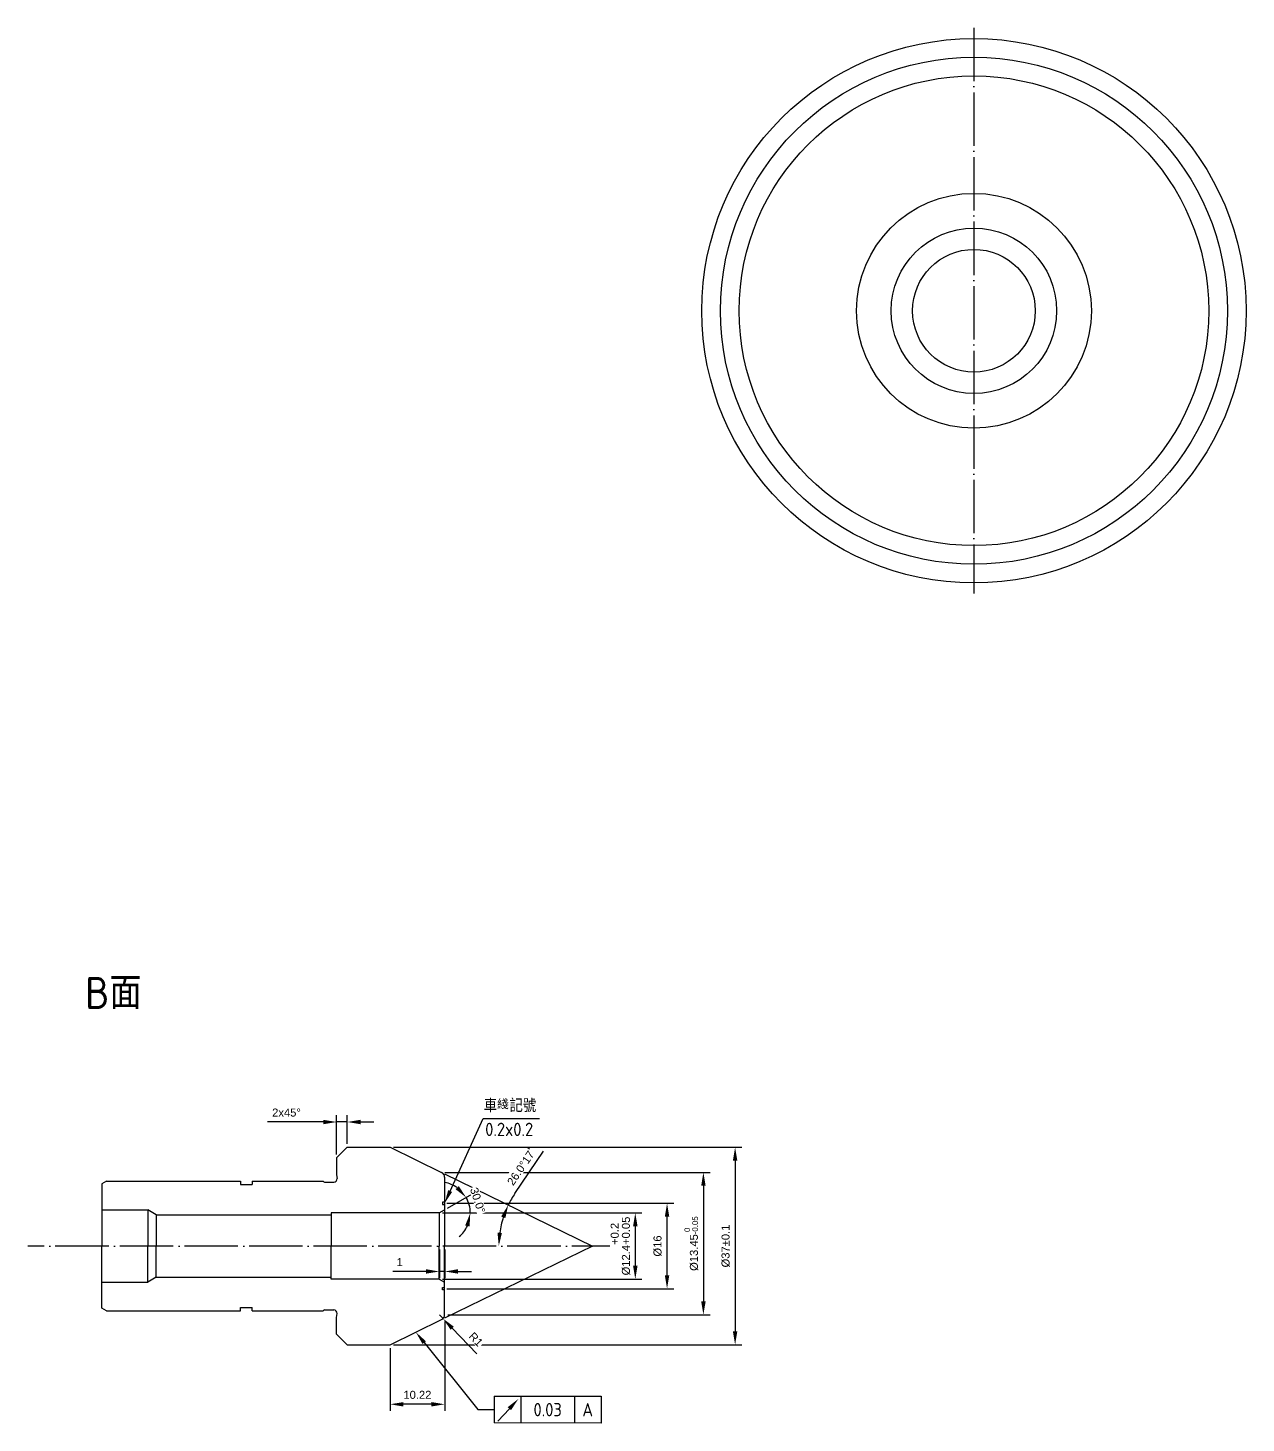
# Model space of a CAD drawing. Header units: millimetres. Extents: x -1183 to 2432, y -404 to 1213.
# Drawn here: x 716.1 to 944.4, y 530 to 791.4 of the extents above; entities that cross this region are included whole.
import ezdxf
from ezdxf import colors
from ezdxf.entities.mleader import LeaderData, LeaderLine
from ezdxf.math import Vec2, Vec3

# ---------------------------------------------------------------- set-up
doc = ezdxf.new("R2010")
doc.units = ezdxf.units.MM
doc.linetypes.add('c10', pattern=[12, 10, -1, 0, -1])
for name, color, linetype in [('c10', 1, 'c10'), ('中心線', 1, 'c10'), ('文字', 2, 'Continuous'), ('標註', 3, 'Continuous'), ('細實線', 4, 'Continuous')]:
    doc.layers.add(name, color=color, linetype=linetype)
doc.styles.get("Standard").update_dxf_attribs({"font": 'isocp.shx', "height": 5, "bigfont": 'chineset.shx'})
doc.styles.add('可註解', font='arial.ttf')
doc.dimstyles.new('ISO-25', dxfattribs={"dimtxt": 1.5, "dimasz": 2.5, "dimexe": 1.25, "dimexo": 0.625, "dimgap": 1, "dimtad": 1, "dimdec": 3, "dimdsep": 46, "dimtxsty": '可註解', "dimcen": 2.5, "dimclrd": 3, "dimclre": 3, "dimclrt": 3, "dimadec": 1, "dimazin": 0, "dimtfac": 1, "dimtdec": 3, "dimtmove": 0, "dimatfit": 3, "dimfxl": 1, "dimtfill": 1, "dimtfillclr": 256, "dimarcsym": 0})

# ---------------------------------------------------------------- blocks, each defined once
blk = doc.blocks.new('*D119')
at = {"layer": '標註', "color": 3, "lineweight": -2, "transparency": 16777216}
for p, q in [((793.87, 569.33), (831.22, 569.33)), ((829.97, 566.83), (829.97, 559.43)), ((793.87, 556.93), (831.22, 556.93))]:
    blk.add_line(p, q, dxfattribs=at)
at = {"layer": '標註', "color": 3, "transparency": 16777216}
for points in [[(829.55, 566.83), (830.39, 566.83), (829.97, 569.33)], [(829.55, 559.43), (830.39, 559.43), (829.97, 556.93)]]:
    blk.add_solid(points, dxfattribs=at)
at = {"layer": '標註', "color": 3, "transparency": 16777216, "insert": (827.19, 563.13), "char_height": 1.5, "attachment_point": 5, "rotation": 90, "style": '可註解', "bg_fill": 3, "box_fill_scale": 1.1, "bg_fill_color": 256, "bg_fill_true_color": 13158600, "bg_fill_transparency": 0}
blk.add_mtext('%%C12.4\\S+0.2^ +0.05;', dxfattribs=at)
blk = doc.blocks.new('*D120')
at = {"layer": '標註', "color": 3, "lineweight": -2, "transparency": 16777216}
for p, q in [((793.25, 562.5), (793.25, 557.11)), ((794.25, 562.5), (794.25, 557.11)), ((790.75, 558.36), (784.54, 558.36)), ((794.25, 558.36), (793.25, 558.36)), ((796.75, 558.36), (799.25, 558.36))]:
    blk.add_line(p, q, dxfattribs=at)
at = {"layer": '標註', "color": 3, "transparency": 16777216}
for points in [[(790.75, 558.78), (790.75, 557.95), (793.25, 558.36)], [(796.75, 558.78), (796.75, 557.95), (794.25, 558.36)]]:
    blk.add_solid(points, dxfattribs=at)
at = {"layer": '標註', "color": 3, "transparency": 16777216, "insert": (785.82, 560.12), "char_height": 1.5, "attachment_point": 5, "style": '可註解', "bg_fill": 3, "box_fill_scale": 1.1, "bg_fill_color": 256, "bg_fill_true_color": 13158600, "bg_fill_transparency": 0}
blk.add_mtext('1', dxfattribs=at)
blk = doc.blocks.new('*D121')
at = {"layer": '標註', "color": 3, "lineweight": -2, "transparency": 16777216}
for p, q in [((794.31, 576.92), (843.98, 576.92)), ((842.73, 574.42), (842.73, 552.74)), ((794.87, 550.24), (843.98, 550.24))]:
    blk.add_line(p, q, dxfattribs=at)
at = {"layer": '標註', "color": 3, "transparency": 16777216}
for points in [[(842.32, 574.42), (843.15, 574.42), (842.73, 576.92)], [(842.32, 552.74), (843.15, 552.74), (842.73, 550.24)]]:
    blk.add_solid(points, dxfattribs=at)
at = {"layer": '標註', "color": 3, "transparency": 16777216, "insert": (840.47, 563.58), "char_height": 1.5, "width": 9.1036, "attachment_point": 5, "rotation": 90, "style": '可註解', "bg_fill": 3, "box_fill_scale": 1.1, "bg_fill_color": 256, "bg_fill_true_color": 13158600, "bg_fill_transparency": 0}
blk.add_mtext('%%C13.45{\\H0.7x;\\S 0^ -0.05;}', dxfattribs=at)
blk = doc.blocks.new('*D122')
at = {"layer": '標註', "color": 3, "lineweight": -2, "transparency": 16777216}
for p, q in [((784.65, 581.63), (849.93, 581.63)), ((848.68, 579.13), (848.68, 547.13)), ((784.65, 544.63), (849.93, 544.63))]:
    blk.add_line(p, q, dxfattribs=at)
at = {"layer": '標註', "color": 3, "transparency": 16777216}
for points in [[(848.26, 579.13), (849.09, 579.13), (848.68, 581.63)], [(848.26, 547.13), (849.09, 547.13), (848.68, 544.63)]]:
    blk.add_solid(points, dxfattribs=at)
at = {"layer": '標註', "color": 3, "transparency": 16777216, "insert": (846.91, 563.13), "char_height": 1.5, "attachment_point": 5, "rotation": 90, "style": '可註解', "bg_fill": 3, "box_fill_scale": 1.1, "bg_fill_color": 256, "bg_fill_true_color": 13158600, "bg_fill_transparency": 0}
blk.add_mtext('%%C37±0.1', dxfattribs=at)
blk = doc.blocks.new('*D123')
at = {"layer": '標註', "color": 3, "lineweight": -2, "transparency": 16777216}
for p, q in [((793.25, 550.24), (793.94, 549.52)), ((800.28, 542.95), (795.68, 547.72))]:
    blk.add_line(p, q, dxfattribs=at)
at = {"layer": '標註', "color": 3, "transparency": 16777216}
blk.add_solid([(795.98, 548.01), (795.38, 547.43), (793.94, 549.52)], dxfattribs=at)
at = {"layer": '標註', "color": 3, "transparency": 16777216, "insert": (800.11, 545.65), "char_height": 1.5, "attachment_point": 5, "rotation": 313.9973, "style": '可註解', "bg_fill": 3, "box_fill_scale": 1.1, "bg_fill_color": 256, "bg_fill_true_color": 13158600, "bg_fill_transparency": 0}
blk.add_mtext('R1', dxfattribs=at)
blk = doc.blocks.new('*D124')
at = {"layer": '標註', "color": 3, "lineweight": -2, "transparency": 16777216}
for p, q in [((794.25, 548.99), (794.25, 532.23)), ((784.03, 544), (784.03, 532.23)), ((791.75, 533.48), (786.53, 533.48))]:
    blk.add_line(p, q, dxfattribs=at)
at = {"layer": '標註', "color": 3, "transparency": 16777216}
for points in [[(786.53, 533.89), (786.53, 533.06), (784.03, 533.48)], [(791.75, 533.89), (791.75, 533.06), (794.25, 533.48)]]:
    blk.add_solid(points, dxfattribs=at)
at = {"layer": '標註', "color": 3, "transparency": 16777216, "insert": (789.14, 535.24), "char_height": 1.5, "attachment_point": 5, "style": '可註解', "bg_fill": 3, "box_fill_scale": 1.1, "bg_fill_color": 256, "bg_fill_true_color": 13158600, "bg_fill_transparency": 0}
blk.add_mtext('10.22', dxfattribs=at)
blk = doc.blocks.new('*D125')
at = {"layer": '標註', "color": 3, "lineweight": -2, "transparency": 16777216}
blk.add_line((807.42, 572.99), (812.79, 580.92), dxfattribs=at)
for start, end in [(145.8415, 154), (162.1585, 171.8415)]:
    blk.add_arc((821.96, 563.13), 17.57, start, end, dxfattribs=at)
at = {"layer": '標註', "color": 3, "transparency": 16777216}
for points in [[(804.84, 568.67), (805.62, 568.36), (806.16, 570.83)], [(804.98, 565.59), (804.15, 565.65), (804.39, 563.13)]]:
    blk.add_solid(points, dxfattribs=at)
at = {"layer": '標註', "color": 3, "transparency": 16777216, "insert": (808.47, 578.07), "char_height": 1.5, "width": 4.3135, "attachment_point": 5, "rotation": 55.8415, "style": '可註解', "bg_fill": 3, "box_fill_scale": 1.1, "bg_fill_color": 256, "bg_fill_true_color": 13158600, "bg_fill_transparency": 0}
blk.add_mtext("26.0°17{\\H1.29167x;\\C256;'}", dxfattribs=at)
blk = doc.blocks.new('*D103')
at = {"layer": '標註', "color": 3, "lineweight": -2, "transparency": 16777216}
for p, q in [((794.67, 571.13), (837.17, 571.13)), ((835.92, 557.63), (835.92, 568.63)), ((794.67, 555.13), (837.17, 555.13))]:
    blk.add_line(p, q, dxfattribs=at)
at = {"layer": '標註', "color": 3, "transparency": 16777216}
for points in [[(835.51, 568.63), (836.34, 568.63), (835.92, 571.13)], [(835.51, 557.63), (836.34, 557.63), (835.92, 555.13)]]:
    blk.add_solid(points, dxfattribs=at)
at = {"layer": '標註', "color": 3, "transparency": 16777216, "insert": (834.16, 563.13), "char_height": 1.5, "attachment_point": 5, "rotation": 90, "style": '可註解', "bg_fill": 3, "box_fill_scale": 1.1, "bg_fill_color": 256, "bg_fill_true_color": 13158600, "bg_fill_transparency": 0}
blk.add_mtext('%%C16', dxfattribs=at)
blk = doc.blocks.new('*D126')
at = {"layer": '標註', "color": 3, "lineweight": -2, "transparency": 16777216}
for p, q in [((794.79, 570.22), (799.35, 572.85)), ((793.87, 569.33), (800.3, 569.33))]:
    blk.add_line(p, q, dxfattribs=at)
for start, end in [(54.8803, 79.7606), (0, 30), (310.2394, 335.1197)]:
    blk.add_arc((793.25, 569.33), 5.8, start, end, dxfattribs=at)
at = {"layer": '標註', "color": 3, "transparency": 16777216}
for points in [[(796.89, 574.36), (796.28, 573.79), (798.27, 572.23)], [(798.1, 566.98), (798.92, 566.8), (799.05, 569.33)]]:
    blk.add_solid(points, dxfattribs=at)
at = {"layer": '標註', "color": 3, "transparency": 16777216, "insert": (800.44, 571.68), "char_height": 1.5, "attachment_point": 5, "rotation": 288.0715, "style": '可註解', "bg_fill": 3, "box_fill_scale": 1.1, "bg_fill_color": 256, "bg_fill_true_color": 13158600, "bg_fill_transparency": 0}
blk.add_mtext('30.0°', dxfattribs=at)
blk = doc.blocks.new('*D127')
at = {"layer": '標註', "color": 3, "lineweight": -2, "transparency": 16777216}
for p, q in [((771.49, 586.37), (761.02, 586.37)), ((773.99, 580.25), (773.99, 587.62)), ((775.99, 586.37), (773.99, 586.37)), ((775.99, 582.25), (775.99, 587.62)), ((778.49, 586.37), (780.99, 586.37))]:
    blk.add_line(p, q, dxfattribs=at)
at = {"layer": '標註', "color": 3, "transparency": 16777216}
for points in [[(771.49, 586.78), (771.49, 585.95), (773.99, 586.37)], [(778.49, 586.78), (778.49, 585.95), (775.99, 586.37)]]:
    blk.add_solid(points, dxfattribs=at)
at = {"layer": '標註', "color": 3, "transparency": 16777216, "insert": (764.61, 588.13), "char_height": 1.5, "attachment_point": 5, "style": '可註解', "bg_fill": 3, "box_fill_scale": 1.1, "bg_fill_color": 256, "bg_fill_true_color": 13158600, "bg_fill_transparency": 0}
blk.add_mtext('2x45%%D', dxfattribs=at)

msp = doc.modelspace()

# ---------------------------------------------------------------- linework, layer by layer
for p, q in [((893.4333, 738.3726), (893.4333, 738.3726)), ((775.9864, 581.6282), (773.9864, 579.6282)), ((775.9864, 581.6282), (784.0264, 581.6282)), ((784.0264, 581.6282), (793.6847, 576.9175)), ((730.8464, 575.2782), (729.9864, 574.7817)), ((730.8464, 575.2782), (755.9864, 575.2782)), ((755.9864, 575.2782), (755.9864, 574.6282)), ((758.1864, 575.2782), (758.1864, 574.6282)), ((758.1864, 575.2782), (771.4864, 575.2782)), ((729.9864, 574.7817), (729.9864, 563.1282)), ((755.9864, 574.6282), (758.1864, 574.6282)), ((729.9864, 569.9282), (738.6064, 569.9282)), ((738.6064, 569.9282), (738.6064, 563.1282)), ((740.1652, 568.9782), (738.6064, 569.9282)), ((793.2464, 569.3282), (794.2464, 569.9055)), ((740.1652, 568.9782), (740.1652, 563.1282)), ((740.1652, 568.9782), (772.9864, 568.9782)), ((793.2464, 569.3282), (772.9864, 569.3282)), ((772.9864, 569.3282), (772.9864, 563.1282)), ((793.2464, 569.3282), (793.2464, 563.1282)), ((729.9864, 551.4747), (729.9864, 563.1282)), ((738.6064, 556.3282), (738.6064, 563.1282)), ((740.1652, 557.2782), (740.1652, 563.1282)), ((772.9864, 556.9282), (772.9864, 563.1282)), ((793.2464, 556.9282), (793.2464, 563.1282)), ((740.1652, 557.2782), (738.6064, 556.3282)), ((740.1652, 557.2782), (772.9864, 557.2782)), ((793.2464, 556.9282), (772.9864, 556.9282)), ((793.2464, 556.9282), (794.2464, 556.3508)), ((729.9864, 556.3282), (738.6064, 556.3282)), ((755.9864, 551.6282), (758.1864, 551.6282)), ((755.9864, 550.9782), (755.9864, 551.6282)), ((758.1864, 550.9782), (758.1864, 551.6282)), ((730.8464, 550.9782), (729.9864, 551.4747)), ((730.8464, 550.9782), (755.9864, 550.9782)), ((758.1864, 550.9782), (771.4864, 550.9782)), ((771.7267, 551.1582), (773.4929, 551.1582)), ((773.9864, 549.7582), (774.0871, 550.4747)), ((773.9864, 546.6282), (773.9864, 549.7582)), ((784.0264, 544.6282), (793.6847, 549.3389)), ((775.9864, 544.6282), (773.9864, 546.6282)), ((775.9864, 544.6282), (784.0264, 544.6282))]:
    msp.add_line(p, q)
for radius in [51, 47.5, 44, 22, 15.5, 11.5]:
    msp.add_circle((893.4333, 738.3726), radius)
for centre, radius, start, end in [((793.2464, 576.0187), 1, 0, 64), ((771.9548, 550.6032), 0.6, 112.33497, 141.319431), ((773.4929, 550.5582), 0.6, 352, 90), ((793.2464, 550.2377), 1, 296, 0)]:
    msp.add_arc(centre, radius, start, end)
at = {"layer": 'c10'}
msp.add_line((828.0874, 563.1282), (716.1484, 563.1282), dxfattribs=at)
at = {"layer": '中心線'}
msp.add_line((893.4333, 791.3726), (893.4333, 685.3726), dxfattribs=at)
at = {"layer": '文字', "linetype": 'ByBlock', "lineweight": -2}
msp.add_lwpolyline([(806.369, 532.6529), (804.1893, 530.2894)], dxfattribs=at)
at = {"layer": '文字'}
msp.add_solid([(806.0628, 532.9354), (808.0639, 534.4907), (806.6753, 532.3704)], dxfattribs=at)
at = {"layer": '細實線'}
for p, q in [((803.5504, 534.9771), (808.5504, 534.9771)), ((803.5504, 534.9771), (803.5504, 529.9771)), ((808.5504, 534.9771), (808.5504, 529.9518)), ((808.5504, 534.9771), (818.5504, 534.9771)), ((818.5504, 534.9771), (818.5504, 529.9518)), ((818.5504, 534.9771), (823.5504, 534.9771)), ((823.5504, 534.9771), (823.5504, 529.9518)), ((823.5504, 529.9518), (803.5504, 529.9771))]:
    msp.add_line(p, q, dxfattribs=at)

# ---------------------------------------------------------------- texts
at = {"layer": '文字'}
for s, width, insert, char_height, attachment_point in [('B面', 44.789618, (726.8577, 613.5575), 6, 1), ('車{\\fPMingLiU|b0|i0|c136|p18;\\H0.64x;    }記號', 11.023671, (801.5789, 590.6958), 2.5, 1), ('{\\fPMingLiU|b0|i0|c136|p18;\\H0.64x;綫}', 2.263528, (804.0776, 590.549), 2.5, 1), ('0.2x0.2', 7.760664, (801.8435, 586.2313), 2.5, 1), ('0.03', 10, (813.5504, 532.474), 2.5, 5), ('A', 5, (821.0504, 532.4518), 2.5, 5)]:
    msp.add_mtext_dynamic_manual_height_columns(s, width=width, gutter_width=12.5, heights=[0], dxfattribs=dict(at, insert=insert, char_height=char_height, attachment_point=attachment_point))

# ---------------------------------------------------------------- next in the draw order: dimensions: what is measured, and where the dimension line sits
at = {"layer": '標註'}
dim = msp.add_linear_dim(base=(829.9699, 556.9282), p1=(793.2464, 569.3282), p2=(793.2464, 556.9282), angle=90, text='%%C<>', dimstyle='ISO-25', override={"dimtol": 1, "dimtp": 0.2, "dimtm": -0.05}, dxfattribs=at)
dim.commit()
dim.dimension.update_dxf_attribs({"geometry": '*D119', "text_midpoint": (829.9699, 563.1282), "dimtype": 160})

# ---------------------------------------------------------------- next in the draw order: dimensions: what is measured, and where the dimension line sits
dim = msp.add_linear_dim(base=(794.2464, 558.364), p1=(793.2464, 563.1282), p2=(794.2464, 563.1282), dimstyle='ISO-25', dxfattribs=at)
dim.commit()
dim.dimension.update_dxf_attribs({"geometry": '*D120', "text_midpoint": (785.8186, 558.364), "dimtype": 160})

# ---------------------------------------------------------------- next in the draw order: linework, layer by layer
for p in [(794.2464, 576.0187), (794.2464, 550.2377)]:
    msp.add_line(p, (794.2464, 563.1282))

# ---------------------------------------------------------------- next in the draw order: dimensions: what is measured, and where the dimension line sits
dim = msp.add_linear_dim(base=(842.7337, 550.2377), p1=(793.6847, 576.9175), p2=(794.2464, 550.2377), angle=90, text='%%C13.45{\\H0.7x;\\S 0^ -0.05;}', dimstyle='ISO-25', dxfattribs=at)
dim.commit()
dim.dimension.update_dxf_attribs({"geometry": '*D121', "text_midpoint": (842.7337, 563.5776), "dimtype": 160})

# ---------------------------------------------------------------- next in the draw order: dimensions: what is measured, and where the dimension line sits
dim = msp.add_linear_dim(base=(848.6776, 544.6282), p1=(784.0264, 581.6282), p2=(784.0264, 544.6282), angle=90, text='%%C<>', dimstyle='ISO-25', override={"dimtol": 1, "dimtp": 0.1, "dimtm": 0.1}, dxfattribs=at)
dim.commit()
dim.dimension.update_dxf_attribs({"geometry": '*D122', "text_midpoint": (848.6776, 563.1282), "dimtype": 160})

# ---------------------------------------------------------------- next in the draw order: linework, layer by layer
for p, q in [((793.8464, 555.3282), (794.2464, 555.3282)), ((793.8464, 554.9282), (793.8464, 555.3282)), ((794.2464, 554.9282), (793.8464, 554.9282))]:
    msp.add_line(p, q)
msp.add_line((793.8464, 555.3282), (794.2464, 555.3282), dxfattribs=at)
at = {"layer": '細實線'}
for p, q in [((794.2464, 576.6436), (821.957, 563.1282)), ((821.957, 563.1282), (794.2464, 549.6128))]:
    msp.add_line(p, q, dxfattribs=at)

# ---------------------------------------------------------------- next in the draw order: dimensions: what is measured, and where the dimension line sits
at = {"layer": '標註'}
dim = msp.add_angular_dim_2l(base=(804.5857, 565.776), line1=((828.0874, 563.1282), (716.1484, 563.1282)), line2=((794.2464, 576.6436), (821.957, 563.1282)), text="<>17{\\H1.29167x;\\C256;'}", dimstyle='ISO-25', dxfattribs=at)
dim.commit()
dim.dimension.update_dxf_attribs({"geometry": '*D125', "text_midpoint": (808.465, 578.0691)})
dim = msp.add_radius_dim(center=(793.2464, 550.2377), mpoint=(793.941, 549.5183), dimstyle='ISO-25', dxfattribs=at)
dim.commit()
dim.dimension.update_dxf_attribs({"geometry": '*D123', "text_midpoint": (800.1094, 545.6539)})

# ---------------------------------------------------------------- next in the draw order: linework, layer by layer
for p, q in [((794.2464, 571.3282), (793.8464, 571.3282)), ((793.8464, 571.3282), (793.8464, 570.9282)), ((793.8464, 570.9282), (794.2464, 570.9282))]:
    msp.add_line(p, q)
msp.add_line((793.8464, 570.9282), (794.2464, 570.9282), dxfattribs=at)

# ---------------------------------------------------------------- next in the draw order: dimensions: what is measured, and where the dimension line sits
dim = msp.add_linear_dim(base=(773.9864, 586.3653), p1=(775.9864, 581.6282), p2=(773.9864, 579.6282), text='<>x45%%D', dimstyle='ISO-25', dxfattribs=at)
dim.commit()
dim.dimension.update_dxf_attribs({"geometry": '*D127', "text_midpoint": (764.6114, 586.3653), "dimtype": 160})
dim = msp.add_linear_dim(base=(784.0264, 533.4765), p1=(794.2464, 549.6128), p2=(784.0264, 544.6282), dimstyle='ISO-25', dxfattribs=at)
dim.commit()
dim.dimension.update_dxf_attribs({"geometry": '*D124', "text_midpoint": (789.1364, 535.2424)})

# ---------------------------------------------------------------- next in the draw order: linework, layer by layer
msp.add_line((773.9864, 579.6282), (773.9864, 576.4982))

# ---------------------------------------------------------------- next in the draw order: dimensions: what is measured, and where the dimension line sits
dim = msp.add_linear_dim(base=(835.9233, 571.1282), p1=(794.0464, 555.1282), p2=(794.0464, 571.1282), angle=90, text='%%C<>', dimstyle='ISO-25', dxfattribs=at)
dim.commit()
dim.dimension.update_dxf_attribs({"geometry": '*D103', "text_midpoint": (835.9233, 563.1282), "dimtype": 160})

# ---------------------------------------------------------------- next in the draw order: leaders
at = {"layer": '細實線'}
ml = msp.add_multileader_mtext('Standard', dxfattribs=at)
ml.set_content('', color=256)
ml.set_leader_properties()
ml.build(insert=Vec2(0, 0))
ml.multileader.update_dxf_attribs({"arrow_head_size": 2.5})
ctx = ml.context
ctx.base_point, ctx.arrow_head_size, ctx.plane_origin = Vec3(803.5504, 532.4771), 2.5, Vec3(-263.7145, 188.1384)
notes = []
notes.append((ctx, [(0, (1, 1, 0), (800.4335, 532.4771), (1, 0), 3.1169, [(0, [(788.8556, 546.9835)], 0, [])])]))
ctx.mtext.insert, ctx.mtext.flow_direction = Vec3(805.5504, 534.4771), 5
for ctx, leaders in notes:
    for number, flags, end, landing, length, lines in leaders:
        leader = LeaderData()
        leader.index, (leader.has_last_leader_line, leader.has_dogleg_vector, leader.attachment_direction) = number, flags
        leader.last_leader_point, leader.dogleg_vector, leader.dogleg_length = Vec3(end), Vec3(landing), length
        for number, points, colour, breaks in lines:
            line = LeaderLine()
            line.index, line.vertices, line.color, line.breaks = number, Vec3.list(points), colors.encode_raw_color(colour), breaks
            leader.lines.append(line)
        ctx.leaders.append(leader)

# ---------------------------------------------------------------- next in the draw order: dimensions: what is measured, and where the dimension line sits
at = {"layer": '標註'}
dim = msp.add_angular_dim_2l(base=(798.9608, 570.3358), line1=((793.2464, 569.3282), (772.9864, 569.3282)), line2=((793.2464, 569.3282), (794.2464, 569.9055)), dimstyle='ISO-25', dxfattribs=at)
dim.commit()
dim.dimension.update_dxf_attribs({"geometry": '*D126', "text_midpoint": (798.7628, 571.1282), "dimtype": 162})

# ---------------------------------------------------------------- next in the draw order: linework, layer by layer
for p, q in [((773.9864, 576.4982), (774.0871, 575.7817)), ((771.7267, 575.0982), (773.4929, 575.0982))]:
    msp.add_line(p, q)
for centre, start, end in [((771.9548, 575.6532), 218.680569, 247.66503), ((773.4929, 575.6982), 270, 8)]:
    msp.add_arc(centre, 0.6, start, end)

# ---------------------------------------------------------------- next in the draw order: leaders
at = {"layer": '細實線'}
ml = msp.add_multileader_mtext('Standard', dxfattribs=at)
ml.set_content('', color=256)
ml.set_leader_properties()
ml.build(insert=Vec2(0, 0))
ml.multileader.update_dxf_attribs({"arrow_head_size": 2.5})
ctx = ml.context
ctx.base_point, ctx.arrow_head_size, ctx.plane_origin = Vec3(812.0441, 586.9961), 2.5, Vec3(-258.3237, 212.3082)
notes = []
notes.append((ctx, [(0, (1, 1, 0), (801.4637, 586.9961), (1, 0), 10.5803, [(0, [(794.2464, 571.1533)], 0, [])])]))
ctx.mtext.insert, ctx.mtext.flow_direction = Vec3(814.0441, 588.9961), 5
for ctx, leaders in notes:
    for number, flags, end, landing, length, lines in leaders:
        leader = LeaderData()
        leader.index, (leader.has_last_leader_line, leader.has_dogleg_vector, leader.attachment_direction) = number, flags
        leader.last_leader_point, leader.dogleg_vector, leader.dogleg_length = Vec3(end), Vec3(landing), length
        for number, points, colour, breaks in lines:
            line = LeaderLine()
            line.index, line.vertices, line.color, line.breaks = number, Vec3.list(points), colors.encode_raw_color(colour), breaks
            leader.lines.append(line)
        ctx.leaders.append(leader)

doc.saveas('drawing.dxf')
